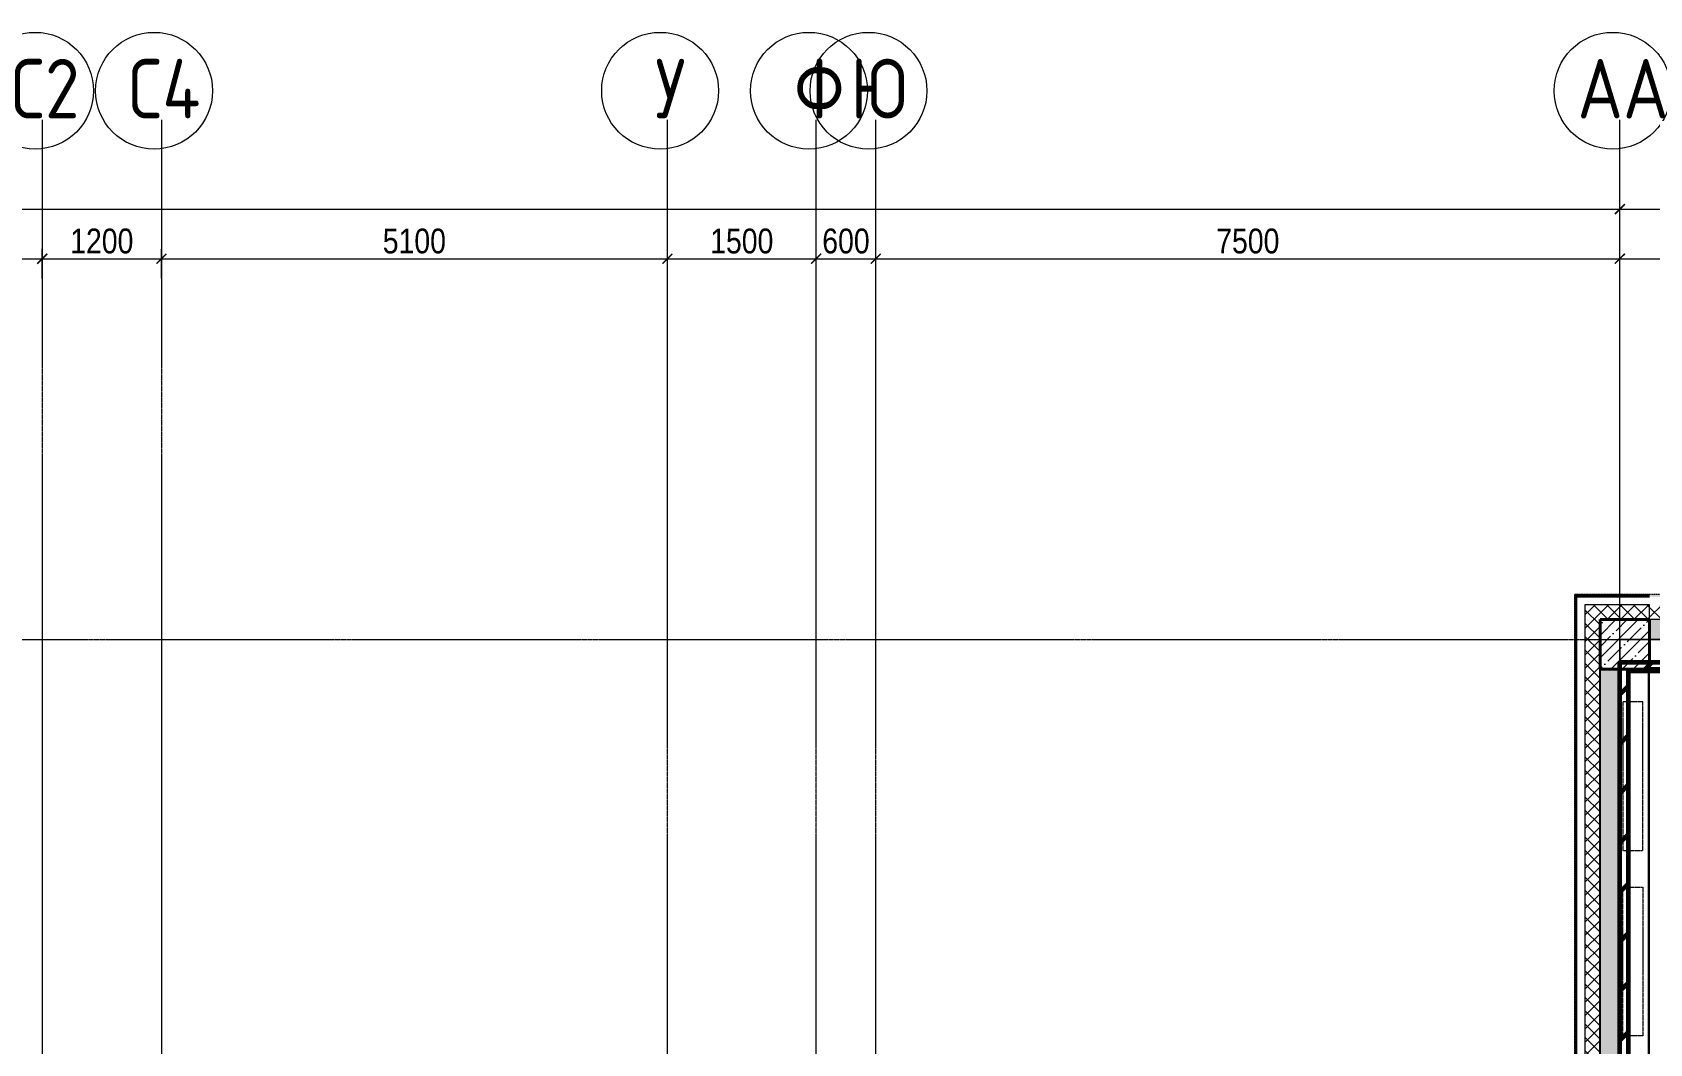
# Model space of a CAD drawing. Header units: millimetres. Extents: x -231292 to 573618, y -153144 to 564035.
# Drawn here: x 66083 to 82383, y 143854 to 154051 of the extents above; entities that cross this region are included whole.
import ezdxf
from ezdxf.enums import TextEntityAlignment as Align

# ---------------------------------------------------------------- set-up
doc = ezdxf.new("R2010")
doc.units = ezdxf.units.MM
for name, pattern in [('CENTER2', [28.575, 19.05, -3.175, 3.175, -3.175]), ('DASHED', [19.05, 12.7, -6.35]), ('HIDDEN2', [4.7625, 3.175, -1.5875])]:
    doc.linetypes.add(name, pattern=pattern)
doc.layers.get('0').update_dxf_attribs({"color": 250})
doc.layers.get('Defpoints').update_dxf_attribs({"color": 250})
for name, color, linetype, lineweight in [('10.1) Шпакл. Блок 5 8 вып', 3, 'Continuous', 60), ('10.2) Краска Блок 5 8 вып', 152, 'Continuous', 60), ('АР_Колонны', 250, 'Continuous', 35), ('АР_Отопительные приборы', 250, 'HIDDEN2', 0), ('АР_Стены ЖБ', 250, 'Continuous', 35), ('АР_Стены ПЕНОблок', 250, 'Continuous', 20), ('АР_Утеплитель', 250, 'Continuous', 0), ('АР_Штриховка', 250, 'Continuous', 0), ('Зашивка радиаторов тип 5 (спорт желтый)', 250, 'Continuous', 0), ('КМ_Фахверки', 250, 'Continuous', 80), ('РД_Оси_100', 250, 'Continuous', 0), ('РД_Оси_размер', 250, 'Continuous', 0)]:
    doc.layers.add(name, color=color, linetype=linetype, lineweight=lineweight)
doc.layers.add('АР_Делит', color=250, linetype='Continuous', lineweight=0, plot=False)
doc.styles.add('style1', font='ARIALN.TTF')
doc.styles.add('ккк', font='isocpeur.ttf', dxfattribs={"width": 0.85, "oblique": 15})
doc.dimstyles.new('Dim100_ареал', dxfattribs={"dimscale": 100, "dimtxt": 2.5, "dimasz": 1, "dimexe": 1, "dimexo": 1, "dimgap": 0.5, "dimtad": 1, "dimzin": 12, "dimdsep": 46, "dimtxsty": 'style1', "dimblk": 'ARCHTICK', "dimcen": 1, "dimdle": 1, "dimclrd": 256, "dimclre": 256, "dimaunit": 1, "dimadec": 0, "dimazin": 3, "dimtfac": 1, "dimtmove": 1, "dimatfit": 3, "dimldrblk": 'OPEN30', "dimfxl": 2, "dimfxlon": 1, "dimtolj": 1, "dimtzin": 0, "dimlwd": 9, "dimlwe": 9, "dimarcsym": 0})

# ---------------------------------------------------------------- blocks, each defined once
blk = doc.blocks.new('A-iden')
at = {"linetype": 'Continuous', "lineweight": 5}
blk.add_circle((-0.73, -4.06), 5.89, dxfattribs=at)
at = {"color": 0, "linetype": 'Continuous', "lineweight": 20, "style": 'ккк', "width": 0.85}
blk.add_attdef('ID', text='', height=6, dxfattribs=at).set_placement((0.31, -3.85), align=Align.MIDDLE_CENTER)
blk = doc.blocks.new('_ArchTick')
at = {"color": 0, "linetype": 'ByBlock', "const_width": 0.15}
blk.add_lwpolyline([(-0.5, -0.5), (0.5, 0.5)], dxfattribs=at)
blk = doc.blocks.new('*D446')
at = {"layer": 'Defpoints', "color": 0, "transparency": 16777216}
for p in [(73200, 139039), (37500, 137039), (73200, 137039)]:
    blk.add_point(p, dxfattribs=at)
at = {"layer": 'РД_Оси_размер', "lineweight": 9, "transparency": 16777216}
for p, q in [((37500, 138839), (37500, 139139)), ((73200, 138839), (73200, 139139)), ((37400, 139039), (73300, 139039))]:
    blk.add_line(p, q, dxfattribs=at)
at = {"layer": 'РД_Оси_размер', "lineweight": 9, "transparency": 16777216, "xscale": 100, "yscale": 100, "zscale": 100, "rotation": 180}
blk.add_blockref('_ArchTick', (37500, 139039), dxfattribs=at)
at = {"layer": 'РД_Оси_размер', "lineweight": 9, "transparency": 16777216, "xscale": 100, "yscale": 100, "zscale": 100}
blk.add_blockref('_ArchTick', (73200, 139039), dxfattribs=at)
at = {"layer": 'РД_Оси_размер', "color": 0, "transparency": 16777216, "insert": (55350, 139216), "char_height": 250, "attachment_point": 5, "style": 'style1'}
blk.add_mtext('\\A1;35700', dxfattribs=at)
blk = doc.blocks.new('_Open30')
at = {"color": 0, "linetype": 'ByBlock', "lineweight": -2}
for p, q in [((-1, 0.27), (0, 0)), ((0, 0), (-1, -0.27)), ((0, 0), (-1, 0))]:
    blk.add_line(p, q, dxfattribs=at)
blk = doc.blocks.new('*D47')
at = {"layer": 'Defpoints', "color": 0, "transparency": 16777216}
for p in [(114600, 139039), (73200, 137039), (114600, 137039)]:
    blk.add_point(p, dxfattribs=at)
at = {"layer": 'РД_Оси_размер', "color": 0, "lineweight": 5, "transparency": 16777216}
for p, q in [((73200, 138839), (73200, 139139)), ((114600, 138839), (114600, 139139)), ((73100, 139039), (114700, 139039))]:
    blk.add_line(p, q, dxfattribs=at)
at = {"layer": 'РД_Оси_размер', "color": 0, "lineweight": 5, "transparency": 16777216, "xscale": 100, "yscale": 100, "zscale": 100, "rotation": 180}
blk.add_blockref('_ArchTick', (73200, 139039), dxfattribs=at)
at = {"layer": 'РД_Оси_размер', "color": 0, "lineweight": 5, "transparency": 16777216, "xscale": 100, "yscale": 100, "zscale": 100}
blk.add_blockref('_ArchTick', (114600, 139039), dxfattribs=at)
at = {"layer": 'РД_Оси_размер', "color": 0, "transparency": 16777216, "insert": (93900, 139216), "char_height": 250, "attachment_point": 5, "style": 'style1'}
blk.add_mtext('\\A1;41400', dxfattribs=at)
blk = doc.blocks.new('*D470')
at = {"layer": 'Defpoints', "color": 0, "transparency": 16777216}
for p in [(57300, 138539), (54300, 137039), (57300, 137039)]:
    blk.add_point(p, dxfattribs=at)
at = {"layer": 'РД_Оси_размер', "lineweight": 9, "transparency": 16777216}
for p, q in [((54300, 138339), (54300, 138639)), ((57300, 138339), (57300, 138639)), ((54200, 138539), (57400, 138539))]:
    blk.add_line(p, q, dxfattribs=at)
at = {"layer": 'РД_Оси_размер', "lineweight": 9, "transparency": 16777216, "xscale": 100, "yscale": 100, "zscale": 100, "rotation": 180}
blk.add_blockref('_ArchTick', (54300, 138539), dxfattribs=at)
at = {"layer": 'РД_Оси_размер', "lineweight": 9, "transparency": 16777216, "xscale": 100, "yscale": 100, "zscale": 100}
blk.add_blockref('_ArchTick', (57300, 138539), dxfattribs=at)
at = {"layer": 'РД_Оси_размер', "color": 0, "transparency": 16777216, "insert": (55800, 138716), "char_height": 250, "attachment_point": 5, "style": 'style1'}
blk.add_mtext('\\A1;3000', dxfattribs=at)
blk = doc.blocks.new('*D471')
at = {"layer": 'Defpoints', "color": 0, "transparency": 16777216}
for p in [(58500, 138539), (57300, 137039), (58500, 137039)]:
    blk.add_point(p, dxfattribs=at)
at = {"layer": 'РД_Оси_размер', "lineweight": 9, "transparency": 16777216}
for p, q in [((57300, 138339), (57300, 138639)), ((58500, 138339), (58500, 138639)), ((57200, 138539), (58600, 138539))]:
    blk.add_line(p, q, dxfattribs=at)
at = {"layer": 'РД_Оси_размер', "lineweight": 9, "transparency": 16777216, "xscale": 100, "yscale": 100, "zscale": 100, "rotation": 180}
blk.add_blockref('_ArchTick', (57300, 138539), dxfattribs=at)
at = {"layer": 'РД_Оси_размер', "lineweight": 9, "transparency": 16777216, "xscale": 100, "yscale": 100, "zscale": 100}
blk.add_blockref('_ArchTick', (58500, 138539), dxfattribs=at)
at = {"layer": 'РД_Оси_размер', "color": 0, "transparency": 16777216, "insert": (57900, 138716), "char_height": 250, "attachment_point": 5, "style": 'style1'}
blk.add_mtext('\\A1;1200', dxfattribs=at)
blk = doc.blocks.new('*D472')
at = {"layer": 'Defpoints', "color": 0, "transparency": 16777216}
for p in [(63600, 138539), (58500, 137039), (63600, 137039)]:
    blk.add_point(p, dxfattribs=at)
at = {"layer": 'РД_Оси_размер', "lineweight": 9, "transparency": 16777216}
for p, q in [((58500, 138339), (58500, 138639)), ((63600, 138339), (63600, 138639)), ((58400, 138539), (63700, 138539))]:
    blk.add_line(p, q, dxfattribs=at)
at = {"layer": 'РД_Оси_размер', "lineweight": 9, "transparency": 16777216, "xscale": 100, "yscale": 100, "zscale": 100, "rotation": 180}
blk.add_blockref('_ArchTick', (58500, 138539), dxfattribs=at)
at = {"layer": 'РД_Оси_размер', "lineweight": 9, "transparency": 16777216, "xscale": 100, "yscale": 100, "zscale": 100}
blk.add_blockref('_ArchTick', (63600, 138539), dxfattribs=at)
at = {"layer": 'РД_Оси_размер', "color": 0, "transparency": 16777216, "insert": (61050, 138716), "char_height": 250, "attachment_point": 5, "style": 'style1'}
blk.add_mtext('\\A1;5100', dxfattribs=at)
blk = doc.blocks.new('*D473')
at = {"layer": 'Defpoints', "color": 0, "transparency": 16777216}
for p in [(65100, 138539), (63600, 137039), (65100, 137039)]:
    blk.add_point(p, dxfattribs=at)
at = {"layer": 'РД_Оси_размер', "lineweight": 9, "transparency": 16777216}
for p, q in [((63600, 138339), (63600, 138639)), ((65100, 138339), (65100, 138639)), ((63500, 138539), (65200, 138539))]:
    blk.add_line(p, q, dxfattribs=at)
at = {"layer": 'РД_Оси_размер', "lineweight": 9, "transparency": 16777216, "xscale": 100, "yscale": 100, "zscale": 100, "rotation": 180}
blk.add_blockref('_ArchTick', (63600, 138539), dxfattribs=at)
at = {"layer": 'РД_Оси_размер', "lineweight": 9, "transparency": 16777216, "xscale": 100, "yscale": 100, "zscale": 100}
blk.add_blockref('_ArchTick', (65100, 138539), dxfattribs=at)
at = {"layer": 'РД_Оси_размер', "color": 0, "transparency": 16777216, "insert": (64350, 138716), "char_height": 250, "attachment_point": 5, "style": 'style1'}
blk.add_mtext('\\A1;1500', dxfattribs=at)
blk = doc.blocks.new('*D474')
at = {"layer": 'Defpoints', "color": 0, "transparency": 16777216}
for p in [(65700, 138539), (65100, 137039), (65700, 137039)]:
    blk.add_point(p, dxfattribs=at)
at = {"layer": 'РД_Оси_размер', "lineweight": 9, "transparency": 16777216}
for p, q in [((65100, 138339), (65100, 138639)), ((65700, 138339), (65700, 138639)), ((65000, 138539), (65800, 138539))]:
    blk.add_line(p, q, dxfattribs=at)
at = {"layer": 'РД_Оси_размер', "lineweight": 9, "transparency": 16777216, "xscale": 100, "yscale": 100, "zscale": 100, "rotation": 180}
blk.add_blockref('_ArchTick', (65100, 138539), dxfattribs=at)
at = {"layer": 'РД_Оси_размер', "lineweight": 9, "transparency": 16777216, "xscale": 100, "yscale": 100, "zscale": 100}
blk.add_blockref('_ArchTick', (65700, 138539), dxfattribs=at)
at = {"layer": 'РД_Оси_размер', "color": 0, "transparency": 16777216, "insert": (65400, 138716), "char_height": 250, "attachment_point": 5, "style": 'style1'}
blk.add_mtext('\\A1;600', dxfattribs=at)
blk = doc.blocks.new('*D475')
at = {"layer": 'Defpoints', "color": 0, "transparency": 16777216}
for p in [(73200, 138539), (65700, 137039), (73200, 137039)]:
    blk.add_point(p, dxfattribs=at)
at = {"layer": 'РД_Оси_размер', "lineweight": 9, "transparency": 16777216}
for p, q in [((65700, 138339), (65700, 138639)), ((73200, 138339), (73200, 138639)), ((65600, 138539), (73300, 138539))]:
    blk.add_line(p, q, dxfattribs=at)
at = {"layer": 'РД_Оси_размер', "lineweight": 9, "transparency": 16777216, "xscale": 100, "yscale": 100, "zscale": 100, "rotation": 180}
blk.add_blockref('_ArchTick', (65700, 138539), dxfattribs=at)
at = {"layer": 'РД_Оси_размер', "lineweight": 9, "transparency": 16777216, "xscale": 100, "yscale": 100, "zscale": 100}
blk.add_blockref('_ArchTick', (73200, 138539), dxfattribs=at)
at = {"layer": 'РД_Оси_размер', "color": 0, "transparency": 16777216, "insert": (69450, 138716), "char_height": 250, "attachment_point": 5, "style": 'style1'}
blk.add_mtext('\\A1;7500', dxfattribs=at)
blk = doc.blocks.new('*D476')
at = {"layer": 'Defpoints', "color": 0, "transparency": 16777216}
for p in [(76500, 138539), (73200, 137039), (76500, 137039)]:
    blk.add_point(p, dxfattribs=at)
at = {"layer": 'РД_Оси_размер', "lineweight": 9, "transparency": 16777216}
for p, q in [((73200, 138339), (73200, 138639)), ((76500, 138339), (76500, 138639)), ((73100, 138539), (76600, 138539))]:
    blk.add_line(p, q, dxfattribs=at)
at = {"layer": 'РД_Оси_размер', "lineweight": 9, "transparency": 16777216, "xscale": 100, "yscale": 100, "zscale": 100, "rotation": 180}
blk.add_blockref('_ArchTick', (73200, 138539), dxfattribs=at)
at = {"layer": 'РД_Оси_размер', "lineweight": 9, "transparency": 16777216, "xscale": 100, "yscale": 100, "zscale": 100}
blk.add_blockref('_ArchTick', (76500, 138539), dxfattribs=at)
at = {"layer": 'РД_Оси_размер', "color": 0, "transparency": 16777216, "insert": (74850, 138716), "char_height": 250, "attachment_point": 5, "style": 'style1'}
blk.add_mtext('\\A1;3300', dxfattribs=at)
blk = doc.blocks.new('СОШ_2200_АР_ОСИ_М100_28.05.24')
at = {"layer": 'АР_Делит', "color": 5, "linetype": 'DASHED'}
blk.add_lwpolyline([(-355, 13145), (-355, 100855), (37145, 100855), (37145, 129155), (72745, 129155), (72745, 135155), (114955, 135155), (114955, -355)], dxfattribs=at)
at = {"layer": 'РД_Оси_100', "linetype": 'CENTER2'}
for p, q in [((63600, -6155), (63600, 139938.679)), ((65100, -6155), (65100, 139938.679)), ((73200, -6155), (73200, 139938.679)), ((-5954.958, 134700), (119910, 134700))]:
    blk.add_line(p, q, dxfattribs=at)
for points in [[(57300, 139938.679), (57300, -6155)], [(58500, 139938.679), (58500, -6155)], [(65700, -6155), (65700, 139938.679)]]:
    blk.add_lwpolyline(points, dxfattribs=at)
at = {"layer": 'РД_Оси_100', "color": 0, "xscale": 100, "yscale": 100, "zscale": 100}
for p, values in [((57300, 140638.679), {'ID': 'С2'}), ((58500, 140638.679), {'ID': 'С4'}), ((63600, 140638.679), {'ID': 'У'}), ((65100, 140638.679), {'ID': 'Ф'}), ((65700, 140638.679), {'ID': 'Ю'}), ((73200, 140638.679), {'ID': 'АА'})]:
    blk.add_blockref('A-iden', p, dxfattribs=at).add_auto_attribs(values)
at = {"layer": 'РД_Оси_размер'}
for base, p1, p2, picture, middle in [((73200, 139038.679), (37500, 137038.679), (73200, 137038.679), '*D446', (55350, 139216.322)), ((114600, 139038.679), (73200, 137038.679), (114600, 137038.679), '*D47', (93900, 139216.322)), ((57300, 138538.679), (54300, 137038.679), (57300, 137038.679), '*D470', (55800, 138716.322)), ((58500, 138538.679), (57300, 137038.679), (58500, 137038.679), '*D471', (57900, 138716.322)), ((63600, 138538.679), (58500, 137038.679), (63600, 137038.679), '*D472', (61050, 138716.322)), ((65100, 138538.679), (63600, 137038.679), (65100, 137038.679), '*D473', (64350, 138716.322)), ((65700, 138538.679), (65100, 137038.679), (65700, 137038.679), '*D474', (65400, 138716.322)), ((73200, 138538.679), (65700, 137038.679), (73200, 137038.679), '*D475', (69450, 138716.322)), ((76500, 138538.679), (73200, 137038.679), (76500, 137038.679), '*D476', (74850, 138716.322))]:
    dim = blk.add_linear_dim(base=base, p1=p1, p2=p2, dimstyle='Dim100_ареал', dxfattribs=at)
    dim.commit()
    dim.dimension.update_dxf_attribs({"geometry": picture, "text_midpoint": middle})

msp = doc.modelspace()

# ---------------------------------------------------------------- hatches: boundary and pattern name
at = {"layer": '10.1) Шпакл. Блок 5 8 вып'}
h = msp.add_hatch(dxfattribs=at)
h.set_pattern_fill('ANSI31', color=256, scale=111)
h.paths.add_polyline_path([(82171.462, 123041.627), (82471.462, 123041.627), (82471.462, 123617.745), (82171.462, 123617.745), (82171.462, 129041.627), (82471.462, 129041.627), (82471.462, 129617.745), (82171.462, 129617.745), (82171.462, 135641.627), (82471.462, 135641.627), (82471.462, 136217.745), (82171.462, 136217.745), (82171.462, 147611.627), (100295.343, 147611.627), (100295.343, 117517.745), (82171.462, 117517.745)], flags=16)
h.paths.add_polyline_path([(82083.403, 123129.686), (82383.403, 123129.686), (82383.403, 123529.686), (82083.403, 123529.686), (82083.403, 129129.686), (82383.403, 129129.686), (82383.403, 129529.686), (82083.403, 129529.686), (82083.403, 135729.686), (82383.403, 135729.686), (82383.403, 136129.686), (82083.403, 136129.686), (82083.403, 147699.686), (100383.403, 147699.686), (100383.403, 117429.686), (82083.403, 117429.686)])
at = {"layer": 'АР_Штриховка', "linetype": 'Continuous', "lineweight": 0}
h = msp.add_hatch(dxfattribs=at)
h.set_pattern_fill('_U', color=256, style=0, pattern_type=0)
h.set_pattern_definition([(360, (8883.4027, 13229.6861), (-6e-17, 1), [])])
h.paths.add_polyline_path([(81626.753, 142384.686), (81651.753, 142359.686), (81651.753, 148359.686), (81626.753, 148384.686)], flags=0)
h = msp.add_hatch(dxfattribs=at)
h.set_pattern_fill('_U', color=256, style=0, pattern_type=0)
h.set_pattern_definition([(0, (8883.4027, 13229.6861), (0, 1), [])])
h.paths.add_polyline_path([(81626.753, 148384.686), (81651.753, 148359.686), (82383.406, 148359.686), (82383.406, 148384.686)], flags=0)
h = msp.add_hatch(dxfattribs=at)
h.set_pattern_fill('_U', color=256, angle=-359.9999996, style=0, pattern_type=0)
h.set_pattern_definition([(4e-07, (8883.4027, 13229.6861), (-6.6e-09, 1), [])])
h.paths.add_polyline_path([(82383.405, 148384.687), (82383.405, 148359.687), (82963.402, 148359.687), (82963.402, 148384.687)], flags=0)
h.paths.add_polyline_path([(84463.402, 148384.687), (84463.402, 148359.687), (85963.402, 148359.687), (85963.402, 148384.687)], flags=0)
h.paths.add_polyline_path([(87463.402, 148384.687), (87463.402, 148359.687), (88963.402, 148359.687), (88963.402, 148384.687)], flags=0)
h.paths.add_polyline_path([(90463.402, 148384.687), (90463.402, 148359.687), (91963.402, 148359.687), (91963.402, 148384.687)], flags=0)
h.paths.add_polyline_path([(93463.402, 148384.687), (93463.402, 148359.687), (94963.402, 148359.687), (94963.402, 148384.687)], flags=0)
h.paths.add_polyline_path([(96463.402, 148384.687), (96463.402, 148359.687), (97963.402, 148359.687), (97963.402, 148384.687)], flags=0)
h.paths.add_polyline_path([(99463.402, 148384.687), (99463.402, 148359.687), (100383.406, 148359.687), (100383.406, 148384.687)], flags=0)
h = msp.add_hatch(dxfattribs=at)
h.set_pattern_fill('ANSI37', color=256, scale=30, style=0)
h.set_pattern_definition([(45, (8883.4, 13229.69), (-67.35192, 67.35192), []), (135, (8883.4, 13229.69), (-67.35192, -67.35192), [])])
h.paths.add_polyline_path([(81731.753, 142279.686), (81881.753, 142129.686), (81881.753, 148129.686), (81731.753, 148279.686)], flags=0)
h = msp.add_hatch(dxfattribs=at)
h.set_pattern_fill('ANSI37', color=256, scale=30, style=0)
h.set_pattern_definition([(45, (8883.4, 13229.69), (-67.35192, 67.35192), []), (135, (8883.4, 13229.69), (-67.35192, -67.35192), [])])
h.paths.add_polyline_path([(81731.753, 148279.686), (81881.753, 148129.686), (82383.406, 148129.686), (82383.406, 148279.686)], flags=0)
h = msp.add_hatch(dxfattribs=at)
h.set_pattern_fill('ANSI37', color=256, scale=30, angle=-359.9999996, style=0)
h.set_pattern_definition([(45, (8883.4, 13229.69), (-67.35192, 67.35192), []), (135, (8883.4, 13229.69), (-67.35192, -67.35192), [])])
h.paths.add_polyline_path([(82383.405, 148279.687), (82383.405, 148129.687), (82963.402, 148129.687), (82963.402, 148279.687)], flags=0)
h.paths.add_polyline_path([(84463.402, 148279.687), (84463.402, 148129.687), (85963.402, 148129.687), (85963.402, 148279.687)], flags=0)
h.paths.add_polyline_path([(87463.402, 148279.687), (87463.402, 148129.687), (88963.402, 148129.687), (88963.402, 148279.687)], flags=0)
h.paths.add_polyline_path([(90463.402, 148279.687), (90463.402, 148129.687), (91963.402, 148129.687), (91963.402, 148279.687)], flags=0)
h.paths.add_polyline_path([(93463.402, 148279.687), (93463.402, 148129.687), (94963.402, 148129.687), (94963.402, 148279.687)], flags=0)
h.paths.add_polyline_path([(96463.402, 148279.687), (96463.402, 148129.687), (97963.402, 148129.687), (97963.402, 148279.687)], flags=0)
h.paths.add_polyline_path([(99463.402, 148279.687), (99463.402, 148129.687), (100383.406, 148129.687), (100383.406, 148279.687)], flags=0)
at = {"layer": 'АР_Штриховка', "linetype": 'Continuous', "lineweight": 5}
h = msp.add_hatch(dxfattribs=at)
h.set_pattern_fill('ANSI35', color=256, scale=25, style=0)
h.set_pattern_definition([(45, (8883.4, 13229.69), (-112.2532, 112.2532), []), (45, (8995.66, 13229.69), (-112.2532, 112.2532), [198.4375, -39.6875, 0, -39.6875])])
h.paths.add_polyline_path([(81883.406, 147629.686), (82383.406, 147629.686), (82383.406, 148129.686), (81883.406, 148129.686)], flags=0)
at = {"layer": 'АР_Штриховка', "linetype": 'Continuous', "lineweight": 0}
h = msp.add_hatch(dxfattribs=at)
h.set_pattern_fill('AR-CONC', color=256, angle=-359.9999996, style=0)
h.set_pattern_definition([(50, (8883.4, 13229.69), (182.18467, -15.93908), [19.05, -209.55]), (355, (8883.4, 13229.69), (-35.24342, 191.05685), [15.24, -167.64058]), (100.45145, (8898.58, 13228.36), (146.94125, 175.11775), [16.19, -178.09024]), (46.1842, (8883.4, 13280.49), (271.07904, -42.04233), [28.575, -314.325]), (96.63556, (8906, 13276.98), (237.40413, 247.42613), [24.285, -267.1356]), (351.18415, (8883.4, 13280.5), (237.40413, 247.42613), [22.85997, -251.45973]), (21, (8908.8, 13267.79), (151.61439, -102.2652), [19.05, -209.55]), (326, (8908.8, 13267.79), (61.80203, 184.18797), [15.24, -167.64]), (71.45145, (8921.44, 13259.26), (213.41642, 81.92277), [16.19, -178.08994]), (37.5, (8883.4, 13229.686), (3.088603, 84.55504), [0, -165.608, 0, -170.18, 0, -168.275]), (7.5, (8883.4, 13229.69), (66.81966, 100.180575), [0, -97.028, 0, -161.798, 0, -64.135]), (327.5, (8826.76, 13229.686), (135.590595, -5.728743), [0, -63.5, 0, -198.12, 0, -262.89]), (317.5, (8801.36, 13229.69), (148.12918, 25.42649), [0, -82.55, 0, -131.572, 0, -186.69])])
h.paths.add_polyline_path([(82383.405, 148129.687), (82383.405, 147929.687), (82963.402, 147929.687), (82963.402, 148129.687)], flags=0)
h.paths.add_polyline_path([(84463.402, 148129.687), (84463.402, 147929.687), (85963.402, 147929.687), (85963.402, 148129.687)], flags=0)
h.paths.add_polyline_path([(87463.402, 148129.687), (87463.402, 147929.687), (88963.402, 147929.687), (88963.402, 148129.687)], flags=0)
h.paths.add_polyline_path([(90463.402, 148129.687), (90463.402, 147929.687), (91963.402, 147929.687), (91963.402, 148129.687)], flags=0)
h.paths.add_polyline_path([(93463.402, 148129.687), (93463.402, 147929.687), (94963.402, 147929.687), (94963.402, 148129.687)], flags=0)
h.paths.add_polyline_path([(96463.402, 148129.687), (96463.402, 147929.687), (97963.402, 147929.687), (97963.402, 148129.687)], flags=0)
h.paths.add_polyline_path([(99463.402, 148129.687), (99463.402, 147929.687), (100383.406, 147929.687), (100383.406, 148129.687)], flags=0)
h = msp.add_hatch(dxfattribs=at)
h.set_pattern_fill('AR-CONC', color=256, angle=45, style=0)
h.set_pattern_definition([(95, (8883.4, 13229.69), (140.09465, 117.55338), [19.05, -209.55]), (40, (8883.4, 13229.69), (-160.01845, 110.17673), [15.24, -167.64058]), (145.45144, (8895.08, 13239.48), (-19.9238, 227.7301), [16.19, -178.09024]), (91.1842, (8847.48, 13265.6), (221.41024, 161.9534), [28.575, -314.325]), (141.63556, (8865.93, 13279.1), (-7.0866, 342.82676), [24.285, -267.1356]), (36.18415, (8847.48, 13265.6), (-7.0866, 342.82676), [22.85997, -251.45973]), (66, (8874.42, 13274.59), (179.51998, 34.89515), [19.05, -209.55]), (11, (8874.42, 13274.59), (-86.53993, 173.9412), [15.24, -167.64]), (116.45145, (8889.38, 13277.5), (92.98005, 208.83634), [16.19, -178.08994]), (82.5, (8883.4, 13229.686), (-57.60547, 61.973414), [0, -165.608, 0, -170.18, 0, -168.275]), (52.5, (8883.4, 13229.69), (-23.58973, 118.087), [0, -97.028, 0, -161.798, 0, -64.135]), (12.5, (8843.35, 13189.634), (99.927863, 91.826196), [0, -63.5, 0, -198.12, 0, -262.89]), (2.5, (8825.39, 13171.67), (86.7639, 122.72239), [0, -82.55, 0, -131.572, 0, -186.69])])
h.paths.add_polyline_path([(81883.403, 142129.686), (82083.403, 142129.686), (82083.403, 147629.686), (81883.403, 147629.686)], flags=0)

# ---------------------------------------------------------------- linework, layer by layer
at = {"layer": '10.1) Шпакл. Блок 5 8 вып'}
for points in [[(82083.403, 123129.686), (82383.403, 123129.686), (82383.403, 123529.686), (82083.403, 123529.686), (82083.403, 129129.686), (82383.403, 129129.686), (82383.403, 129529.686), (82083.403, 129529.686), (82083.403, 135729.686), (82383.403, 135729.686), (82383.403, 136129.686), (82083.403, 136129.686), (82083.403, 147699.686), (100383.403, 147699.686), (100383.403, 117429.686), (82083.403, 117429.686)], [(82171.462, 123041.627), (82471.462, 123041.627), (82471.462, 123617.745), (82171.462, 123617.745), (82171.462, 129041.627), (82471.462, 129041.627), (82471.462, 129617.745), (82171.462, 129617.745), (82171.462, 135641.627), (82471.462, 135641.627), (82471.462, 136217.745), (82171.462, 136217.745), (82171.462, 147611.627), (100295.343, 147611.627), (100295.343, 117517.745), (82171.462, 117517.745)]]:
    msp.add_lwpolyline(points, close=True, dxfattribs=at)
at = {"layer": '10.2) Краска Блок 5 8 вып'}
msp.add_lwpolyline([(82171.462, 123041.627), (82471.462, 123041.627), (82471.462, 123617.745), (82171.462, 123617.745), (82171.462, 129041.627), (82471.462, 129041.627), (82471.462, 129617.745), (82171.462, 129617.745), (82171.462, 135641.627), (82471.462, 135641.627), (82471.462, 136217.745), (82171.462, 136217.745), (82171.462, 147611.627), (100295.343, 147611.627), (100295.343, 117517.745), (82171.462, 117517.745)], close=True, dxfattribs=at)
at = {"layer": 'АР_Колонны', "linetype": 'HIDDEN2', "lineweight": 25}
for p, q in [((81883.406, 148129.686), (82383.406, 148129.686)), ((81883.406, 147629.686), (81883.406, 148129.686)), ((82383.406, 148129.686), (82383.406, 147629.686)), ((82383.406, 147629.686), (81883.406, 147629.686))]:
    msp.add_line(p, q, dxfattribs=at)
at = {"layer": 'АР_Колонны', "linetype": 'Continuous', "lineweight": 35}
for p, q in [((81883.406, 148129.686), (82383.406, 148129.686)), ((81883.406, 147629.686), (81883.406, 148129.686)), ((82383.406, 147629.686), (82383.406, 148129.686)), ((81883.406, 147629.686), (82383.406, 147629.686))]:
    msp.add_line(p, q, dxfattribs=at)
at = {"layer": 'АР_Отопительные приборы'}
for points in [[(82313.403, 147301.414), (82113.403, 147301.414), (82113.403, 145801.414), (82313.403, 145801.414)], [(82113.403, 145432.13), (82313.403, 145432.13), (82313.403, 143932.13), (82113.403, 143932.13)]]:
    msp.add_lwpolyline(points, close=True, dxfattribs=at)
at = {"layer": 'АР_Стены ЖБ', "linetype": 'Continuous', "lineweight": 40}
for p, q in [((82383.406, 148129.686), (81883.406, 148129.686)), ((81883.406, 148129.686), (81883.406, 147629.686)), ((82383.406, 147629.686), (82383.406, 148129.686)), ((81883.406, 147629.686), (82383.406, 147629.686))]:
    msp.add_line(p, q, dxfattribs=at)
at = {"layer": 'АР_Стены ПЕНОблок', "linetype": 'Continuous', "lineweight": 20}
for p, q in [((82383.406, 148129.686), (82383.406, 147929.686)), ((82383.406, 147929.686), (82963.403, 147929.686)), ((82083.403, 147629.686), (81883.403, 147629.686)), ((81883.403, 147629.686), (81883.403, 142129.686)), ((82083.403, 142129.686), (82083.403, 147629.686))]:
    msp.add_line(p, q, dxfattribs=at)
at = {"layer": 'АР_Утеплитель', "linetype": 'Continuous', "lineweight": 0}
for p, q in [((81731.753, 148279.686), (81731.753, 142279.686)), ((82383.406, 148279.686), (81731.753, 148279.686)), ((82383.406, 148129.686), (82383.406, 148279.686)), ((81881.753, 142129.686), (81881.753, 148129.686)), ((81881.753, 148129.686), (82383.406, 148129.686))]:
    msp.add_line(p, q, dxfattribs=at)
at = {"layer": 'Зашивка радиаторов тип 5 (спорт желтый)', "linetype": 'Continuous', "lineweight": 0}
for p, q in [((87833.403, 147929.686), (82083.403, 147929.686)), ((82083.403, 147929.686), (82083.403, 142129.686)), ((82370.903, 147642.186), (87833.403, 147642.186)), ((87833.403, 147642.186), (82370.903, 147642.186)), ((82370.903, 142129.686), (82370.903, 147642.186)), ((82370.903, 147642.186), (82370.903, 142129.686)), ((82383.403, 147629.686), (87833.403, 147629.686)), ((82383.403, 142129.686), (82383.403, 147629.686))]:
    msp.add_line(p, q, dxfattribs=at)
at = {"layer": 'КМ_Фахверки', "lineweight": 5}
msp.add_lwpolyline([(79583.403, 81804.686), (103283.403, 81804.103), (103283.403, 13129.686), (123583.403, 13129.686), (123583.371, 148129.686), (81883.406, 148129.686), (81883.406, 142129.686), (46283.403, 142129.686), (46283.403, 113829.686), (8783.403, 113829.686), (8783.403, 26629.686), (36583.403, 26629.686), (36583.403, 39729.686), (29083.403, 39729.686), (29083.403, 81804.686), (54383.403, 81804.686), (54383.403, 13129.686), (92083.403, 13129.686), (92083.403, 26829.686), (74683.402, 26829.694), (74683.401, 81804.686), (79584.99, 81804.686)], dxfattribs=at)

# ---------------------------------------------------------------- block references
at = {"layer": 'РД_Оси_100'}
msp.add_blockref('СОШ_2200_АР_ОСИ_М100_28.05.24', (8883.403, 13229.686), dxfattribs=at)

doc.saveas('drawing.dxf')
